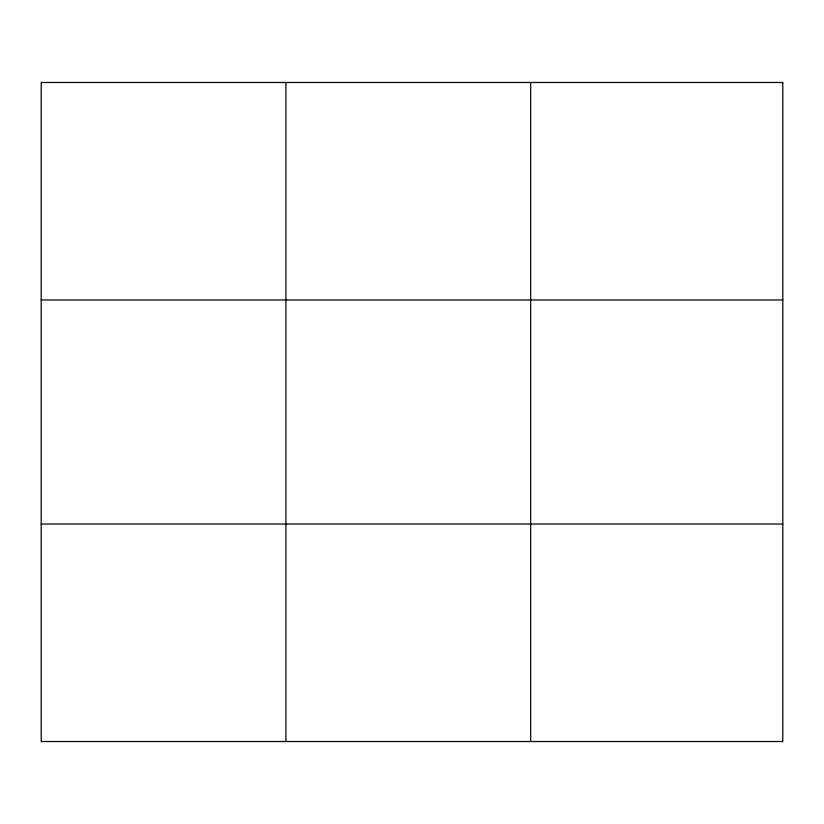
<?xml version="1.0" encoding="UTF-8"?>
<svg xmlns="http://www.w3.org/2000/svg" width="824" height="824" viewBox="0 0 824 824"><rect width="100%" height="100%" fill="white"/><g stroke="black" fill="none" stroke-linecap="round" stroke-linejoin="round"><path stroke-width="1.24" d="M285.928 82.482L285.928 741.518M530.656 82.482L530.656 741.518M41.2 299.967L782.8 299.967M41.2 524.033L782.8 524.033M782.8 82.482L782.8 741.518L41.2 741.518L41.2 82.482L782.8 82.482"/></g></svg>
